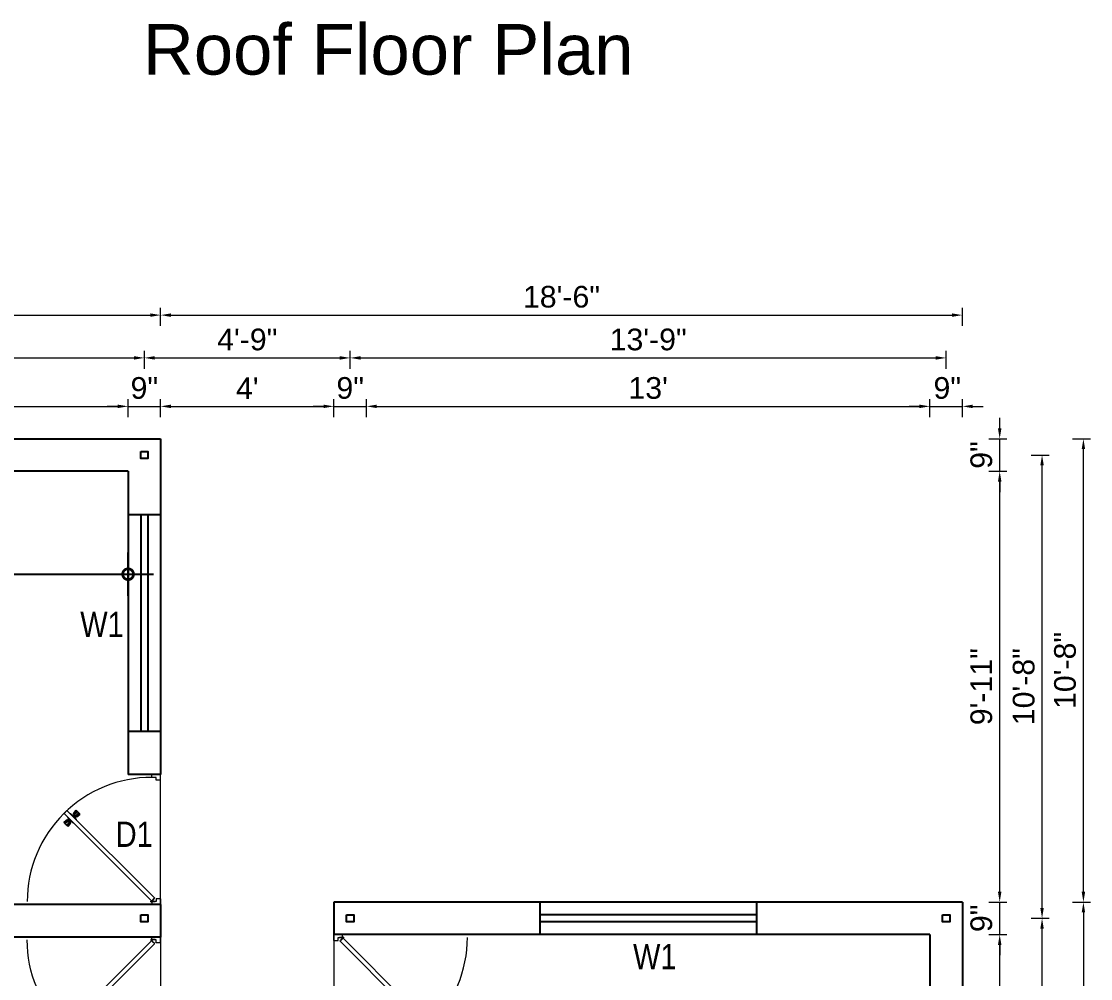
# Model space of a CAD drawing. Header units: inches. Extents: x 392906 to 410488, y -52747 to -40742.
# Drawn here: x 403486.2 to 403782.2, y -50948.8 to -50683.7 of the extents above; entities that cross this region are included whole.
import ezdxf

# ---------------------------------------------------------------- set-up
doc = ezdxf.new("R2010")
doc.units = ezdxf.units.IN
doc.header["$LTSCALE"] = 2
doc.header["$MEASUREMENT"] = 0
doc.header["$PDMODE"] = 34
doc.layers.get('0').update_dxf_attribs({"linetype": 'CONTINUOUS'})
doc.layers.get('DEFPOINTS').update_dxf_attribs({"color": 141, "linetype": 'CONTINUOUS'})
for name, color, linetype, lineweight in [('DOOR & WIN', 1, 'CONTINUOUS', 25), ('PUERTAS', 7, 'CONTINUOUS', 9), ('steps', 253, 'CONTINUOUS', 20)]:
    doc.layers.add(name, color=color, linetype=linetype, lineweight=lineweight)
doc.styles.add('Lettring Text', font='arial.ttf')
doc.styles.add('ROMANS', font='Romans.shx', dxfattribs={"width": 0.8})
doc.styles.get("Standard").update_dxf_attribs({"font": 'ARIALN.TTF'})
doc.dimstyles.new('8 SCALE', dxfattribs={"dimscale": 0, "dimtxt": 7, "dimasz": 6, "dimexe": 6, "dimexo": 2, "dimgap": 2, "dimtad": 1, "dimdec": 0, "dimzin": 0, "dimdsep": 46, "dimlunit": 4, "dimtxsty": 'ROMANS', "dimblk": 'DOTSMALL', "dimcen": 0, "dimdle": 7, "dimclrd": 8, "dimclre": 8, "dimclrt": 3, "dimadec": 0, "dimazin": 0, "dimtfac": 1, "dimtdec": 0, "dimtofl": 0, "dimtmove": 2, "dimatfit": 3, "dimfxl": 6, "dimfxlon": 1, "dimtolj": 1, "dimtzin": 0, "dimarcsym": 0})
doc.dimstyles.new('Copy of Standard', dxfattribs={"dimtxt": 6, "dimasz": 2.875, "dimexe": 2, "dimexo": 4, "dimgap": 2, "dimtad": 1, "dimdec": 0, "dimrnd": 1, "dimzin": 0, "dimdsep": 46, "dimlunit": 4, "dimtxsty": 'Lettring Text', "dimcen": 0.1, "dimclrd": 7, "dimclre": 7, "dimclrt": 7, "dimazin": 0, "dimtfac": 0.645, "dimtdec": 0, "dimtmove": 1, "dimatfit": 0, "dimfxl": 3, "dimfxlon": 1, "dimtfillclr": 256, "dimtolj": 1, "dimtzin": 0, "dimlwd": -1, "dimlwe": -1, "dimarcsym": 2})

# ---------------------------------------------------------------- blocks, each defined once
blk = doc.blocks.new('3ft')
at = {"layer": 'PUERTAS', "color": 6}
for p, q in [((1.01, 2.52), (25.23, 26.74)), ((26.05, 25.92), (25.23, 26.74)), ((26.05, 25.92), (1.77, 1.64)), ((0, 2.4), (0, 0)), ((0.72, 2.4), (0, 2.4)), ((1.6, 0), (0, 0)), ((0.72, 1.52), (0.72, 2.44)), ((0.8, 1.52), (0.72, 1.52)), ((0.8, 1.52), (0.8, 2.41)), ((0.8, 1.2), (0.8, 1.52)), ((1.6, 1.2), (0.8, 1.2)), ((1.57, 1.84), (0.94, 2.47)), ((1.63, 1.89), (0.97, 2.55)), ((1.63, 1.89), (1.57, 1.84)), ((1.77, 1.64), (1.57, 1.84)), ((1.6, 0), (1.6, 1.2)), ((34.4, 0), (34.4, 1.2)), ((34.4, 1.2), (35.2, 1.2)), ((34.4, 0), (36, 0)), ((35.2, 1.2), (35.2, 2.4)), ((35.2, 2.4), (36, 2.4)), ((36, 0), (36, 2.4))]:
    blk.add_line(p, q, dxfattribs=at)
at = {"layer": 'PUERTAS', "color": 1}
for p, q in [((22.58, 26.7), (22.14, 26.26)), ((22.67, 26.73), (22.17, 26.23)), ((22.61, 26.67), (22.58, 26.7)), ((23.45, 25.91), (22.79, 26.73)), ((21.67, 25.73), (22.17, 26.23)), ((22.49, 24.95), (21.67, 25.61)), ((21.7, 25.82), (22.14, 26.26)), ((21.73, 25.79), (21.7, 25.82)), ((22.6, 24.96), (23.02, 25.38)), ((22.61, 24.25), (22.92, 24.72)), ((22.62, 24.13), (22.61, 24.14)), ((22.7, 25.07), (22.71, 25.06)), ((22.82, 25.06), (23.08, 25.32)), ((22.94, 24.95), (22.83, 25.07)), ((22.92, 24.72), (22.92, 24.72)), ((22.93, 24.94), (23.19, 25.21)), ((22.93, 24.84), (22.93, 24.83)), ((23.44, 25.81), (23.02, 25.38)), ((23.34, 25.58), (23.08, 25.32)), ((23.46, 25.47), (23.19, 25.21)), ((23.33, 25.7), (23.34, 25.69)), ((23.45, 25.46), (23.33, 25.57)), ((23.57, 25.47), (23.57, 25.47)), ((24.15, 25.79), (23.68, 25.48)), ((23.68, 25.48), (23.68, 25.48)), ((24.25, 23.62), (24.51, 23.89)), ((24.27, 25.78), (24.26, 25.79)), ((24.26, 23.29), (24.69, 23.71)), ((24.37, 23.52), (24.63, 23.77)), ((24.78, 24.15), (24.51, 23.89)), ((24.89, 24.03), (24.63, 23.77)), ((25.11, 24.14), (24.69, 23.71)), ((24.77, 24.14), (24.88, 24.03)), ((24.79, 24.38), (24.78, 24.37)), ((24.78, 24.26), (24.78, 24.26)), ((25.1, 24.84), (24.79, 24.38)), ((25, 24.03), (25, 24.03)), ((25.09, 24.96), (25.1, 24.95)), ((25.22, 24.14), (26.03, 23.48)), ((23.44, 23.31), (23.45, 23.3)), ((23.56, 23.3), (24.03, 23.61)), ((24.03, 23.61), (24.03, 23.62)), ((24.14, 23.62), (24.14, 23.62)), ((24.26, 23.63), (24.37, 23.52)), ((24.26, 23.18), (24.92, 22.37)), ((24.37, 23.4), (24.37, 23.4)), ((25.04, 22.36), (25.54, 22.86)), ((25.1, 22.42), (25.13, 22.39)), ((25.13, 22.39), (25.57, 22.83)), ((26.04, 23.37), (25.54, 22.86)), ((26.01, 23.27), (25.57, 22.83)), ((25.98, 23.3), (26.01, 23.27))]:
    blk.add_line(p, q, dxfattribs=at)
at = {"layer": 'PUERTAS', "color": 8}
for p, q in [((23.41, 25.77), (22.65, 26.71)), ((23.46, 25.83), (22.72, 26.75)), ((22.57, 24.94), (21.65, 25.68)), ((22.63, 24.99), (21.69, 25.75)), ((22.74, 25.1), (21.84, 25.9)), ((22.13, 26.28), (21.98, 26.13)), ((22.88, 25.24), (22.01, 26.06)), ((22.13, 26.28), (22.27, 26.42)), ((22.29, 26.41), (22.27, 26.42)), ((23.16, 25.52), (22.34, 26.39)), ((23.3, 25.66), (22.5, 26.56)), ((22.69, 24.32), (23.02, 24.83)), ((22.95, 24.96), (22.84, 25.07)), ((22.98, 24.99), (22.86, 25.1)), ((23.03, 25.04), (22.91, 25.15)), ((22.91, 24.53), (23.1, 24.91)), ((23.11, 25.12), (22.99, 25.23)), ((23.13, 24.76), (23.18, 24.99)), ((23.28, 25.3), (23.17, 25.41)), ((23.36, 25.37), (23.25, 25.49)), ((23.31, 24.94), (23.28, 25.08)), ((23.41, 25.43), (23.3, 25.54)), ((23.46, 25.09), (23.32, 25.13)), ((23.44, 25.45), (23.33, 25.56)), ((23.64, 25.27), (23.41, 25.22)), ((23.87, 25.49), (23.49, 25.3)), ((24.08, 25.71), (23.57, 25.38)), ((23.63, 23.38), (24.14, 23.72)), ((23.84, 23.6), (24.22, 23.79)), ((24.07, 23.82), (24.3, 23.88)), ((24.25, 24), (24.39, 23.97)), ((24.35, 23.72), (24.46, 23.61)), ((24.4, 24.15), (24.43, 24.01)), ((24.43, 23.8), (24.54, 23.69)), ((24.58, 24.33), (24.52, 24.1)), ((24.6, 23.97), (24.72, 23.86)), ((24.8, 24.56), (24.61, 24.18)), ((25.02, 24.77), (24.68, 24.26)), ((24.68, 24.05), (24.79, 23.94)), ((24.73, 24.1), (24.85, 23.99)), ((24.76, 24.13), (24.87, 24.02)), ((24.83, 23.85), (25.7, 23.03)), ((24.97, 23.99), (25.87, 23.2)), ((25.08, 24.1), (26.02, 23.34)), ((25.14, 24.15), (26.06, 23.41)), ((24.25, 23.26), (24.99, 22.34)), ((24.27, 23.64), (24.38, 23.53)), ((24.3, 23.67), (24.41, 23.56)), ((24.3, 23.32), (25.06, 22.38)), ((24.41, 23.43), (25.2, 22.53)), ((24.55, 23.57), (25.37, 22.7)), ((25.58, 22.82), (25.43, 22.67)), ((25.58, 22.82), (25.73, 22.97)), ((25.72, 22.98), (25.73, 22.97)), ((0, 0), (36, 0))]:
    blk.add_line(p, q, dxfattribs=at)
at = {"layer": 'PUERTAS', "color": 2}
for p, q in [((21.99, 26.11), (21.98, 26.13)), ((25.42, 22.68), (25.43, 22.67))]:
    blk.add_line(p, q, dxfattribs=at)
at = {"layer": 'PUERTAS', "color": 6}
for radius in [0.155, 0.0752]:
    blk.add_circle((0.82, 2.56), radius, dxfattribs=at)
blk.add_arc((0.82, 2.56), 34.38, 359.7285, 90.0333, dxfattribs=at)
at = {"layer": 'PUERTAS', "color": 1}
for centre, start, end in [((22.73, 26.68), 38.9236, 135), ((22.54, 25.01), 231.0764, 315), ((22.67, 24.2), 135, 225), ((22.77, 25.12), 225, 315), ((22.99, 24.89), 135, 219.7428), ((22.87, 24.78), 315, 39.7428), ((23.28, 25.63), 315, 45), ((23.39, 25.86), 315, 38.9236), ((23.51, 25.41), 50.2572, 135), ((23.62, 25.53), 230.2572, 315), ((24.2, 25.73), 45, 135), ((24.84, 24.31), 135, 219.7428), ((24.72, 24.21), 315, 39.7428), ((24.94, 23.98), 45, 135), ((25.04, 24.89), 315, 45), ((25.17, 24.08), 51.0764, 135), ((23.51, 23.36), 225, 315), ((24.09, 23.56), 50.2572, 135), ((24.2, 23.68), 230.2572, 315), ((24.32, 23.23), 135, 218.9236), ((24.42, 23.46), 135, 225), ((24.98, 22.42), 218.9236, 315), ((25.98, 23.42), 315, 51.0764)]:
    blk.add_arc(centre, 0.08, start, end, dxfattribs=at)
blk = doc.blocks.new('*U199')
at = {"color": 3, "xscale": -1}
blk.add_blockref('3ft', (42, 0), dxfattribs=at)
blk = doc.blocks.new('*D1237')
at = {"layer": 'DEFPOINTS', "color": 0, "ltscale": 0.5, "transparency": 16777216}
for p in [(403515.7, -50790.32), (403364.37, -50799.29), (403515.7, -50799.29)]:
    blk.add_point(p, dxfattribs=at)
at = {"layer": 'steps', "color": 7, "ltscale": 0.5, "transparency": 16777216}
for p, q in [((403364.37, -50793.32), (403364.37, -50788.32)), ((403367.25, -50790.32), (403512.82, -50790.32)), ((403515.7, -50793.32), (403515.7, -50788.32))]:
    blk.add_line(p, q, dxfattribs=at)
for points in [[(403367.25, -50789.84), (403367.25, -50790.8), (403364.37, -50790.32)], [(403512.82, -50789.84), (403512.82, -50790.8), (403515.7, -50790.32)]]:
    blk.add_solid(points, dxfattribs=at)
at = {"layer": 'steps', "color": 7, "ltscale": 0.5, "transparency": 16777216, "insert": (403440.03, -50785.31), "char_height": 6, "attachment_point": 5, "style": 'Lettring Text'}
blk.add_mtext('\\A1;12\'-7"', dxfattribs=at)
blk = doc.blocks.new('*D1238')
at = {"layer": 'DEFPOINTS', "color": 0, "ltscale": 0.5, "transparency": 16777216}
for p in [(403524.7, -50790.32), (403515.7, -50799.29), (403524.7, -50799.29)]:
    blk.add_point(p, dxfattribs=at)
at = {"layer": 'steps', "color": 7, "ltscale": 0.5, "transparency": 16777216}
for p, q in [((403512.82, -50790.32), (403509.95, -50790.32)), ((403515.7, -50793.32), (403515.7, -50788.32)), ((403515.7, -50790.32), (403524.7, -50790.32)), ((403524.7, -50793.32), (403524.7, -50788.32)), ((403527.57, -50790.32), (403530.45, -50790.32))]:
    blk.add_line(p, q, dxfattribs=at)
for points in [[(403512.82, -50789.84), (403512.82, -50790.8), (403515.7, -50790.32)], [(403527.57, -50789.84), (403527.57, -50790.8), (403524.7, -50790.32)]]:
    blk.add_solid(points, dxfattribs=at)
at = {"layer": 'steps', "color": 7, "ltscale": 0.5, "transparency": 16777216, "insert": (403520.2, -50785.26), "char_height": 6, "attachment_point": 5, "style": 'Lettring Text'}
blk.add_mtext('\\A1;9"', dxfattribs=at)
blk = doc.blocks.new('*D1239')
at = {"layer": 'DEFPOINTS', "color": 0, "ltscale": 0.5, "transparency": 16777216}
for p in [(403572.7, -50790.32), (403524.7, -50799.29), (403572.7, -50927.61)]:
    blk.add_point(p, dxfattribs=at)
at = {"layer": 'steps', "color": 7, "ltscale": 0.5, "transparency": 16777216}
for p, q in [((403524.7, -50793.32), (403524.7, -50788.32)), ((403527.57, -50790.32), (403569.82, -50790.32)), ((403572.7, -50793.32), (403572.7, -50788.32))]:
    blk.add_line(p, q, dxfattribs=at)
for points in [[(403527.57, -50789.84), (403527.57, -50790.8), (403524.7, -50790.32)], [(403569.82, -50789.84), (403569.82, -50790.8), (403572.7, -50790.32)]]:
    blk.add_solid(points, dxfattribs=at)
at = {"layer": 'steps', "color": 7, "ltscale": 0.5, "transparency": 16777216, "insert": (403548.7, -50785.32), "char_height": 6, "attachment_point": 5, "style": 'Lettring Text'}
blk.add_mtext("\\A1;4'", dxfattribs=at)
blk = doc.blocks.new('*D1240')
at = {"layer": 'DEFPOINTS', "color": 0, "ltscale": 0.5, "transparency": 16777216}
for p in [(403581.7, -50790.32), (403572.7, -50927.61), (403581.7, -50927.61)]:
    blk.add_point(p, dxfattribs=at)
at = {"layer": 'steps', "color": 7, "ltscale": 0.5, "transparency": 16777216}
for p, q in [((403569.82, -50790.32), (403566.95, -50790.32)), ((403572.7, -50793.32), (403572.7, -50788.32)), ((403572.7, -50790.32), (403581.7, -50790.32)), ((403581.7, -50793.32), (403581.7, -50788.32)), ((403584.57, -50790.32), (403587.45, -50790.32))]:
    blk.add_line(p, q, dxfattribs=at)
for points in [[(403569.82, -50789.84), (403569.82, -50790.8), (403572.7, -50790.32)], [(403584.57, -50789.84), (403584.57, -50790.8), (403581.7, -50790.32)]]:
    blk.add_solid(points, dxfattribs=at)
at = {"layer": 'steps', "color": 7, "ltscale": 0.5, "transparency": 16777216, "insert": (403577.2, -50785.26), "char_height": 6, "attachment_point": 5, "style": 'Lettring Text'}
blk.add_mtext('\\A1;9"', dxfattribs=at)
blk = doc.blocks.new('*D1241')
at = {"layer": 'DEFPOINTS', "color": 0, "ltscale": 0.5, "transparency": 16777216}
for p in [(403737.7, -50790.32), (403581.7, -50927.61), (403737.7, -50927.61)]:
    blk.add_point(p, dxfattribs=at)
at = {"layer": 'steps', "color": 7, "ltscale": 0.5, "transparency": 16777216}
for p, q in [((403581.7, -50793.32), (403581.7, -50788.32)), ((403584.57, -50790.32), (403734.82, -50790.32)), ((403737.7, -50793.32), (403737.7, -50788.32))]:
    blk.add_line(p, q, dxfattribs=at)
for points in [[(403584.57, -50789.84), (403584.57, -50790.8), (403581.7, -50790.32)], [(403734.82, -50789.84), (403734.82, -50790.8), (403737.7, -50790.32)]]:
    blk.add_solid(points, dxfattribs=at)
at = {"layer": 'steps', "color": 7, "ltscale": 0.5, "transparency": 16777216, "insert": (403659.7, -50785.26), "char_height": 6, "attachment_point": 5, "style": 'Lettring Text'}
blk.add_mtext("\\A1;13'", dxfattribs=at)
blk = doc.blocks.new('*D1242')
at = {"layer": 'DEFPOINTS', "color": 0, "ltscale": 0.5, "transparency": 16777216}
for p in [(403746.7, -50790.32), (403737.7, -50927.61), (403746.7, -50927.61)]:
    blk.add_point(p, dxfattribs=at)
at = {"layer": 'steps', "color": 7, "ltscale": 0.5, "transparency": 16777216}
for p, q in [((403734.82, -50790.32), (403731.95, -50790.32)), ((403737.7, -50793.32), (403737.7, -50788.32)), ((403737.7, -50790.32), (403746.7, -50790.32)), ((403746.7, -50793.32), (403746.7, -50788.32)), ((403749.57, -50790.32), (403752.45, -50790.32))]:
    blk.add_line(p, q, dxfattribs=at)
for points in [[(403734.82, -50789.84), (403734.82, -50790.8), (403737.7, -50790.32)], [(403749.57, -50789.84), (403749.57, -50790.8), (403746.7, -50790.32)]]:
    blk.add_solid(points, dxfattribs=at)
at = {"layer": 'steps', "color": 7, "ltscale": 0.5, "transparency": 16777216, "insert": (403742.52, -50785.26), "char_height": 6, "attachment_point": 5, "style": 'Lettring Text'}
blk.add_mtext('\\A1;9"', dxfattribs=at)
blk = doc.blocks.new('*D1243')
at = {"layer": 'DEFPOINTS', "color": 0, "ltscale": 0.5, "transparency": 16777216}
for p in [(403520.2, -50776.9), (403360.34, -50803.79), (403520.2, -50803.79)]:
    blk.add_point(p, dxfattribs=at)
at = {"layer": 'steps', "color": 7, "ltscale": 0.5, "transparency": 16777216}
for p, q in [((403360.34, -50779.9), (403360.34, -50774.9)), ((403520.2, -50779.9), (403520.2, -50774.9)), ((403363.21, -50776.9), (403517.32, -50776.9))]:
    blk.add_line(p, q, dxfattribs=at)
for points in [[(403363.21, -50776.42), (403363.21, -50777.38), (403360.34, -50776.9)], [(403517.32, -50776.42), (403517.32, -50777.38), (403520.2, -50776.9)]]:
    blk.add_solid(points, dxfattribs=at)
at = {"layer": 'steps', "color": 7, "ltscale": 0.5, "transparency": 16777216, "insert": (403440.27, -50771.83), "char_height": 6, "attachment_point": 5, "style": 'Lettring Text'}
blk.add_mtext('\\A1;13\'-4"', dxfattribs=at)
blk = doc.blocks.new('*D1244')
at = {"layer": 'DEFPOINTS', "color": 0, "ltscale": 0.5, "transparency": 16777216}
for p in [(403577.2, -50776.9), (403520.2, -50803.79), (403577.2, -50932.11)]:
    blk.add_point(p, dxfattribs=at)
at = {"layer": 'steps', "color": 7, "ltscale": 0.5, "transparency": 16777216}
for p, q in [((403520.2, -50779.9), (403520.2, -50774.9)), ((403577.2, -50779.9), (403577.2, -50774.9)), ((403523.07, -50776.9), (403574.32, -50776.9))]:
    blk.add_line(p, q, dxfattribs=at)
for points in [[(403523.07, -50776.42), (403523.07, -50777.38), (403520.2, -50776.9)], [(403574.32, -50776.42), (403574.32, -50777.38), (403577.2, -50776.9)]]:
    blk.add_solid(points, dxfattribs=at)
at = {"layer": 'steps', "color": 7, "ltscale": 0.5, "transparency": 16777216, "insert": (403548.7, -50771.83), "char_height": 6, "attachment_point": 5, "style": 'Lettring Text'}
blk.add_mtext('\\A1;4\'-9"', dxfattribs=at)
blk = doc.blocks.new('*D1245')
at = {"layer": 'DEFPOINTS', "color": 0, "ltscale": 0.5, "transparency": 16777216}
for p in [(403742.2, -50776.9), (403577.2, -50932.11), (403742.2, -50932.11)]:
    blk.add_point(p, dxfattribs=at)
at = {"layer": 'steps', "color": 7, "ltscale": 0.5, "transparency": 16777216}
for p, q in [((403577.2, -50779.9), (403577.2, -50774.9)), ((403742.2, -50779.9), (403742.2, -50774.9)), ((403580.07, -50776.9), (403739.32, -50776.9))]:
    blk.add_line(p, q, dxfattribs=at)
for points in [[(403580.07, -50776.42), (403580.07, -50777.38), (403577.2, -50776.9)], [(403739.32, -50776.42), (403739.32, -50777.38), (403742.2, -50776.9)]]:
    blk.add_solid(points, dxfattribs=at)
at = {"layer": 'steps', "color": 7, "ltscale": 0.5, "transparency": 16777216, "insert": (403659.7, -50771.83), "char_height": 6, "attachment_point": 5, "style": 'Lettring Text'}
blk.add_mtext('\\A1;13\'-9"', dxfattribs=at)
blk = doc.blocks.new('*D1246')
at = {"layer": 'DEFPOINTS', "color": 0, "ltscale": 0.5, "transparency": 16777216}
for p in [(403524.7, -50765.05), (403355.32, -50799.29), (403524.7, -50799.29)]:
    blk.add_point(p, dxfattribs=at)
at = {"layer": 'steps', "color": 7, "ltscale": 0.5, "transparency": 16777216}
for p, q in [((403355.32, -50768.05), (403355.32, -50763.05)), ((403524.7, -50768.05), (403524.7, -50763.05)), ((403358.19, -50765.05), (403521.82, -50765.05))]:
    blk.add_line(p, q, dxfattribs=at)
for points in [[(403358.19, -50764.57), (403358.19, -50765.53), (403355.32, -50765.05)], [(403521.82, -50764.57), (403521.82, -50765.53), (403524.7, -50765.05)]]:
    blk.add_solid(points, dxfattribs=at)
at = {"layer": 'steps', "color": 7, "ltscale": 0.5, "transparency": 16777216, "insert": (403440.01, -50760.04), "char_height": 6, "attachment_point": 5, "style": 'Lettring Text'}
blk.add_mtext('\\A1;14\'-1"', dxfattribs=at)
blk = doc.blocks.new('*D1247')
at = {"layer": 'DEFPOINTS', "color": 0, "ltscale": 0.5, "transparency": 16777216}
for p in [(403746.7, -50765.05), (403524.7, -50799.29), (403746.7, -50927.61)]:
    blk.add_point(p, dxfattribs=at)
at = {"layer": 'steps', "color": 7, "ltscale": 0.5, "transparency": 16777216}
for p, q in [((403524.7, -50768.05), (403524.7, -50763.05)), ((403746.7, -50768.05), (403746.7, -50763.05)), ((403527.57, -50765.05), (403743.82, -50765.05))]:
    blk.add_line(p, q, dxfattribs=at)
for points in [[(403527.57, -50764.57), (403527.57, -50765.53), (403524.7, -50765.05)], [(403743.82, -50764.57), (403743.82, -50765.53), (403746.7, -50765.05)]]:
    blk.add_solid(points, dxfattribs=at)
at = {"layer": 'steps', "color": 7, "ltscale": 0.5, "transparency": 16777216, "insert": (403635.7, -50759.99), "char_height": 6, "attachment_point": 5, "style": 'Lettring Text'}
blk.add_mtext('\\A1;18\'-6"', dxfattribs=at)
blk = doc.blocks.new('*D1249')
at = {"layer": 'DEFPOINTS', "color": 0, "ltscale": 0.5, "transparency": 16777216}
for p in [(403746.7, -50936.61), (403757.03, -50936.61), (403746.7, -51056.46)]:
    blk.add_point(p, dxfattribs=at)
at = {"layer": 'steps', "color": 7, "ltscale": 0.5, "transparency": 16777216}
for p, q in [((403754.03, -50936.61), (403759.03, -50936.61)), ((403757.03, -51053.59), (403757.03, -50939.49)), ((403754.03, -51056.46), (403759.03, -51056.46))]:
    blk.add_line(p, q, dxfattribs=at)
for points in [[(403756.55, -50939.49), (403757.51, -50939.49), (403757.03, -50936.61)], [(403756.55, -51053.59), (403757.51, -51053.59), (403757.03, -51056.46)]]:
    blk.add_solid(points, dxfattribs=at)
at = {"layer": 'steps', "color": 7, "ltscale": 0.5, "transparency": 16777216, "insert": (403751.97, -50996.54), "char_height": 6, "attachment_point": 5, "rotation": 90, "style": 'Lettring Text'}
blk.add_mtext("\\A1;10'", dxfattribs=at)
blk = doc.blocks.new('*D1250')
at = {"layer": 'DEFPOINTS', "color": 0, "ltscale": 0.5, "transparency": 16777216}
for p in [(403746.7, -50927.61), (403757.03, -50927.61), (403746.7, -50936.61)]:
    blk.add_point(p, dxfattribs=at)
at = {"layer": 'steps', "color": 7, "ltscale": 0.5, "transparency": 16777216}
for p, q in [((403757.03, -50924.74), (403757.03, -50921.86)), ((403754.03, -50927.61), (403759.03, -50927.61)), ((403757.03, -50936.61), (403757.03, -50927.61)), ((403754.03, -50936.61), (403759.03, -50936.61)), ((403757.03, -50939.49), (403757.03, -50942.36))]:
    blk.add_line(p, q, dxfattribs=at)
for points in [[(403756.55, -50924.74), (403757.51, -50924.74), (403757.03, -50927.61)], [(403756.55, -50939.49), (403757.51, -50939.49), (403757.03, -50936.61)]]:
    blk.add_solid(points, dxfattribs=at)
at = {"layer": 'steps', "color": 7, "ltscale": 0.5, "transparency": 16777216, "insert": (403751.97, -50932.11), "char_height": 6, "attachment_point": 5, "rotation": 90, "style": 'Lettring Text'}
blk.add_mtext('\\A1;9"', dxfattribs=at)
blk = doc.blocks.new('*D1251')
at = {"layer": 'DEFPOINTS', "color": 0, "ltscale": 0.5, "transparency": 16777216}
for p in [(403524.7, -50808.29), (403757.03, -50808.29), (403746.7, -50927.61)]:
    blk.add_point(p, dxfattribs=at)
at = {"layer": 'steps', "color": 7, "ltscale": 0.5, "transparency": 16777216}
for p, q in [((403754.03, -50808.29), (403759.03, -50808.29)), ((403757.03, -50924.74), (403757.03, -50811.17)), ((403754.03, -50927.61), (403759.03, -50927.61))]:
    blk.add_line(p, q, dxfattribs=at)
for points in [[(403756.55, -50811.17), (403757.51, -50811.17), (403757.03, -50808.29)], [(403756.55, -50924.74), (403757.51, -50924.74), (403757.03, -50927.61)]]:
    blk.add_solid(points, dxfattribs=at)
at = {"layer": 'steps', "color": 7, "ltscale": 0.5, "transparency": 16777216, "insert": (403751.97, -50867.95), "char_height": 6, "attachment_point": 5, "rotation": 90, "style": 'Lettring Text'}
blk.add_mtext('\\A1;9\'-11"', dxfattribs=at)
blk = doc.blocks.new('*D1252')
at = {"layer": 'DEFPOINTS', "color": 0, "ltscale": 0.5, "transparency": 16777216}
for p in [(403524.7, -50799.29), (403757.03, -50799.29), (403524.7, -50808.29)]:
    blk.add_point(p, dxfattribs=at)
at = {"layer": 'steps', "color": 7, "ltscale": 0.5, "transparency": 16777216}
for p, q in [((403757.03, -50796.42), (403757.03, -50793.54)), ((403754.03, -50799.29), (403759.03, -50799.29)), ((403757.03, -50808.29), (403757.03, -50799.29)), ((403754.03, -50808.29), (403759.03, -50808.29)), ((403757.03, -50811.17), (403757.03, -50814.04))]:
    blk.add_line(p, q, dxfattribs=at)
for points in [[(403756.55, -50796.42), (403757.51, -50796.42), (403757.03, -50799.29)], [(403756.55, -50811.17), (403757.51, -50811.17), (403757.03, -50808.29)]]:
    blk.add_solid(points, dxfattribs=at)
at = {"layer": 'steps', "color": 7, "ltscale": 0.5, "transparency": 16777216, "insert": (403751.97, -50803.79), "char_height": 6, "attachment_point": 5, "rotation": 90, "style": 'Lettring Text'}
blk.add_mtext('\\A1;9"', dxfattribs=at)
blk = doc.blocks.new('*D1253')
at = {"layer": 'DEFPOINTS', "color": 0, "ltscale": 0.5, "transparency": 16777216}
for p in [(403742.2, -50932.11), (403768.76, -50932.11), (403742.2, -51061.05)]:
    blk.add_point(p, dxfattribs=at)
at = {"layer": 'steps', "color": 7, "ltscale": 0.5, "transparency": 16777216}
for p, q in [((403765.76, -50932.11), (403770.76, -50932.11)), ((403768.76, -51058.18), (403768.76, -50934.99)), ((403765.76, -51061.05), (403770.76, -51061.05))]:
    blk.add_line(p, q, dxfattribs=at)
for points in [[(403768.28, -50934.99), (403769.24, -50934.99), (403768.76, -50932.11)], [(403768.28, -51058.18), (403769.24, -51058.18), (403768.76, -51061.05)]]:
    blk.add_solid(points, dxfattribs=at)
at = {"layer": 'steps', "color": 7, "ltscale": 0.5, "transparency": 16777216, "insert": (403763.7, -50996.58), "char_height": 6, "attachment_point": 5, "rotation": 90, "style": 'Lettring Text'}
blk.add_mtext('\\A1;10\'-9"', dxfattribs=at)
blk = doc.blocks.new('*D1254')
at = {"layer": 'DEFPOINTS', "color": 0, "ltscale": 0.5, "transparency": 16777216}
for p in [(403520.2, -50803.79), (403768.76, -50803.79), (403742.2, -50932.11)]:
    blk.add_point(p, dxfattribs=at)
at = {"layer": 'steps', "color": 7, "ltscale": 0.5, "transparency": 16777216}
for p, q in [((403765.76, -50803.79), (403770.76, -50803.79)), ((403768.76, -50929.24), (403768.76, -50806.67)), ((403765.76, -50932.11), (403770.76, -50932.11))]:
    blk.add_line(p, q, dxfattribs=at)
for points in [[(403768.28, -50806.67), (403769.24, -50806.67), (403768.76, -50803.79)], [(403768.28, -50929.24), (403769.24, -50929.24), (403768.76, -50932.11)]]:
    blk.add_solid(points, dxfattribs=at)
at = {"layer": 'steps', "color": 7, "ltscale": 0.5, "transparency": 16777216, "insert": (403763.7, -50867.95), "char_height": 6, "attachment_point": 5, "rotation": 90, "style": 'Lettring Text'}
blk.add_mtext('\\A1;10\'-8"', dxfattribs=at)
blk = doc.blocks.new('*D1255')
at = {"layer": 'DEFPOINTS', "color": 0, "ltscale": 0.5, "transparency": 16777216}
for p in [(403746.7, -50927.61), (403746.7, -51065.46), (403780.21, -51065.46)]:
    blk.add_point(p, dxfattribs=at)
at = {"layer": 'steps', "color": 7, "ltscale": 0.5, "transparency": 16777216}
for p, q in [((403777.21, -50927.61), (403782.21, -50927.61)), ((403780.21, -50930.49), (403780.21, -51062.59)), ((403777.21, -51065.46), (403782.21, -51065.46))]:
    blk.add_line(p, q, dxfattribs=at)
for points in [[(403779.73, -50930.49), (403780.69, -50930.49), (403780.21, -50927.61)], [(403779.73, -51062.59), (403780.69, -51062.59), (403780.21, -51065.46)]]:
    blk.add_solid(points, dxfattribs=at)
at = {"layer": 'steps', "color": 7, "ltscale": 0.5, "transparency": 16777216, "insert": (403775.14, -50996.54), "char_height": 6, "attachment_point": 5, "rotation": 90, "style": 'Lettring Text'}
blk.add_mtext('\\A1;11\'-6"', dxfattribs=at)
blk = doc.blocks.new('*D1256')
at = {"layer": 'DEFPOINTS', "color": 0, "ltscale": 0.5, "transparency": 16777216}
for p in [(403524.7, -50799.29), (403780.21, -50799.29), (403746.7, -50927.61)]:
    blk.add_point(p, dxfattribs=at)
at = {"layer": 'steps', "color": 7, "ltscale": 0.5, "transparency": 16777216}
for p, q in [((403777.21, -50799.29), (403782.21, -50799.29)), ((403780.21, -50924.74), (403780.21, -50802.17)), ((403777.21, -50927.61), (403782.21, -50927.61))]:
    blk.add_line(p, q, dxfattribs=at)
for points in [[(403779.73, -50802.17), (403780.69, -50802.17), (403780.21, -50799.29)], [(403779.73, -50924.74), (403780.69, -50924.74), (403780.21, -50927.61)]]:
    blk.add_solid(points, dxfattribs=at)
at = {"layer": 'steps', "color": 7, "ltscale": 0.5, "transparency": 16777216, "insert": (403775.14, -50863.45), "char_height": 6, "attachment_point": 5, "rotation": 90, "style": 'Lettring Text'}
blk.add_mtext('\\A1;10\'-8"', dxfattribs=at)
blk = doc.blocks.new('_DOTSMALL')
at = {"color": 0, "linetype": 'ByBlock', "const_width": 0.5}
blk.add_lwpolyline([(-0.0625, 0, 1), (0.0625, 0, 1)], format="xyb", close=True, dxfattribs=at)
blk = doc.blocks.new('*D1258')
at = {"color": 8, "lineweight": -2, "ltscale": 0.5, "transparency": 16777216}
for p, q in [((403371.98, -50842.81), (403371.98, -50830.81)), ((403515.7, -50842.81), (403515.7, -50830.81)), ((403364.98, -50836.81), (403522.7, -50836.81))]:
    blk.add_line(p, q, dxfattribs=at)
at = {"layer": 'DEFPOINTS', "color": 0, "ltscale": 0.5, "transparency": 16777216}
for p in [(403515.7, -50836.81), (403371.98, -50868.29), (403515.7, -50868.29)]:
    blk.add_point(p, dxfattribs=at)
at = {"color": 8, "lineweight": -2, "ltscale": 0.5, "transparency": 16777216, "xscale": 6, "yscale": 6, "zscale": 6, "rotation": 180}
blk.add_blockref('_DOTSMALL', (403371.98, -50836.81), dxfattribs=at)
at = {"color": 8, "lineweight": -2, "ltscale": 0.5, "transparency": 16777216, "xscale": 6, "yscale": 6, "zscale": 6}
blk.add_blockref('_DOTSMALL', (403515.7, -50836.81), dxfattribs=at)
at = {"color": 3, "ltscale": 0.5, "transparency": 16777216, "insert": (403443.84, -50830.65), "char_height": 7, "attachment_point": 5, "style": 'ROMANS'}
blk.add_mtext("\\A1;12'", dxfattribs=at)

msp = doc.modelspace()

# ---------------------------------------------------------------- linework, layer by layer
at = {"ltscale": 0.5}
for p, q in [((403355.32, -50799.29), (403524.7, -50799.29)), ((403524.7, -50799.29), (403524.7, -50892.29)), ((403515.7, -50808.29), (403365.36, -50808.29)), ((403515.7, -50808.29), (403515.7, -50892.29)), ((403515.7, -50820.29), (403524.7, -50820.29)), ((403519.2, -50820.29), (403519.2, -50880.29)), ((403521.2, -50820.29), (403521.2, -50880.29)), ((403515.7, -50880.29), (403524.7, -50880.29)), ((403524.7, -50892.29), (403515.7, -50892.29)), ((403524.7, -50928.29), (403378.6, -50928.29)), ((403524.7, -50928.29), (403524.7, -50937.29)), ((403746.7, -50927.61), (403572.7, -50927.61)), ((403572.7, -50927.61), (403572.7, -50936.61)), ((403629.7, -50927.61), (403629.7, -50936.61)), ((403689.7, -50927.61), (403689.7, -50936.61)), ((403746.7, -50927.61), (403746.7, -51065.46)), ((403689.7, -50931.11), (403629.7, -50931.11)), ((403689.7, -50933.11), (403629.7, -50933.11)), ((403524.7, -50937.29), (403379.6, -50937.29)), ((403737.7, -50936.61), (403572.7, -50936.61)), ((403737.7, -50936.61), (403737.7, -51056.64))]:
    msp.add_line(p, q, dxfattribs=at)
for points in [[(403519.2, -50802.79), (403521.2, -50802.79), (403521.2, -50804.79), (403519.2, -50804.79)], [(403519.2, -50931.11), (403521.2, -50931.11), (403521.2, -50933.11), (403519.2, -50933.11)], [(403576.2, -50931.11), (403578.2, -50931.11), (403578.2, -50933.11), (403576.2, -50933.11)], [(403741.2, -50931.11), (403743.2, -50931.11), (403743.2, -50933.11), (403741.2, -50933.11)]]:
    msp.add_lwpolyline(points, close=True, dxfattribs=at)

# ---------------------------------------------------------------- block references
at = {"layer": 'DOOR & WIN', "xscale": -1}
for p, rotation in [((403524.7, -50886.29), 90), ((403572.7, -50978.61), 270)]:
    msp.add_blockref('*U199', p, dxfattribs=dict(at, rotation=rotation))
at = {"layer": 'DOOR & WIN', "rotation": 90.00000000000001}
msp.add_blockref('*U199', (403524.7, -50979.29), dxfattribs=at)

# ---------------------------------------------------------------- texts
at = {"color": 7, "linetype": 'ByBlock', "lineweight": 5, "insert": (403587.71, -50691.54), "char_height": 14, "width": 235.547, "attachment_point": 5}
msp.add_mtext('{\\fArial CE|b0|i0|c0|p34;Roof\\fArial CE|b0|i0|c238|p34; Floor Plan}', dxfattribs=at)
at = {"layer": 'steps', "color": 7, "ltscale": 0.3, "char_height": 7, "width": 18.6213, "attachment_point": 8}
for insert in [(403508.47, -50854.22), (403661.53, -50946.21)]:
    msp.add_mtext('W1', dxfattribs=dict(at, insert=insert))
at = {"layer": 'steps', "color": 7, "ltscale": 0.3, "insert": (403517.4, -50912.33), "char_height": 7, "attachment_point": 8}
msp.add_mtext_dynamic_manual_height_columns('{\\W1;D1}', width=18.6213, gutter_width=40, heights=[0], dxfattribs=at)

# ---------------------------------------------------------------- dimensions: what is measured, and where the dimension line sits
at = {"ltscale": 0.5}
dim = msp.add_linear_dim(base=(403515.7, -50836.81), p1=(403371.98, -50868.29), p2=(403515.7, -50868.29), dimstyle='8 SCALE', override={"dimscale": 1}, dxfattribs=at)
dim.commit()
dim.dimension.update_dxf_attribs({"geometry": '*D1258', "text_midpoint": (403443.84, -50830.65)})
at = {"layer": 'steps', "ltscale": 0.5}
for base, p1, p2, picture, middle in [((403524.7, -50765.05), (403355.32, -50799.29), (403524.7, -50799.29), '*D1246', (403440.01, -50760.04)), ((403746.7, -50765.05), (403524.7, -50799.29), (403746.7, -50927.61), '*D1247', (403635.7, -50759.99)), ((403520.2, -50776.9), (403360.34, -50803.79), (403520.2, -50803.79), '*D1243', (403440.27, -50771.83)), ((403577.2, -50776.9), (403520.2, -50803.79), (403577.2, -50932.11), '*D1244', (403548.7, -50771.83)), ((403742.2, -50776.9), (403577.2, -50932.11), (403742.2, -50932.11), '*D1245', (403659.7, -50771.83)), ((403515.7, -50790.32), (403364.37, -50799.29), (403515.7, -50799.29), '*D1237', (403440.03, -50785.31)), ((403572.7, -50790.32), (403524.7, -50799.29), (403572.7, -50927.61), '*D1239', (403548.7, -50785.32)), ((403737.7, -50790.32), (403581.7, -50927.61), (403737.7, -50927.61), '*D1241', (403659.7, -50785.26))]:
    dim = msp.add_linear_dim(base=base, p1=p1, p2=p2, dimstyle='Copy of Standard', dxfattribs=at)
    dim.commit()
    dim.dimension.update_dxf_attribs({"geometry": picture, "text_midpoint": middle})
for base, p1, p2, picture, middle in [((403524.7, -50790.32), (403515.7, -50799.29), (403524.7, -50799.29), '*D1238', (403520.2, -50790.32)), ((403581.7, -50790.32), (403572.7, -50927.61), (403581.7, -50927.61), '*D1240', (403577.2, -50790.32)), ((403746.7, -50790.32), (403737.7, -50927.61), (403746.7, -50927.61), '*D1242', (403742.52, -50790.32))]:
    dim = msp.add_linear_dim(base=base, p1=p1, p2=p2, dimstyle='Copy of Standard', dxfattribs=at)
    dim.commit()
    dim.dimension.update_dxf_attribs({"geometry": picture, "text_midpoint": middle, "dimtype": 160})
for base, p1, p2, picture, middle in [((403757.03, -50799.29), (403524.7, -50808.29), (403524.7, -50799.29), '*D1252', (403757.03, -50803.79)), ((403757.03, -50927.61), (403746.7, -50936.61), (403746.7, -50927.61), '*D1250', (403757.03, -50932.11))]:
    dim = msp.add_linear_dim(base=base, p1=p1, p2=p2, angle=90, dimstyle='Copy of Standard', dxfattribs=at)
    dim.commit()
    dim.dimension.update_dxf_attribs({"geometry": picture, "text_midpoint": middle, "dimtype": 160})
for base, p1, p2, picture, middle in [((403780.21, -50799.29), (403746.7, -50927.61), (403524.7, -50799.29), '*D1256', (403775.14, -50863.45)), ((403768.76, -50803.79), (403742.2, -50932.11), (403520.2, -50803.79), '*D1254', (403763.7, -50867.95)), ((403757.03, -50808.29), (403746.7, -50927.61), (403524.7, -50808.29), '*D1251', (403751.97, -50867.95)), ((403780.21, -51065.46), (403746.7, -50927.61), (403746.7, -51065.46), '*D1255', (403775.14, -50996.54)), ((403768.76, -50932.11), (403742.2, -51061.05), (403742.2, -50932.11), '*D1253', (403763.7, -50996.58)), ((403757.03, -50936.61), (403746.7, -51056.46), (403746.7, -50936.61), '*D1249', (403751.97, -50996.54))]:
    dim = msp.add_linear_dim(base=base, p1=p1, p2=p2, angle=90, dimstyle='Copy of Standard', dxfattribs=at)
    dim.commit()
    dim.dimension.update_dxf_attribs({"geometry": picture, "text_midpoint": middle})

doc.saveas('drawing.dxf')
